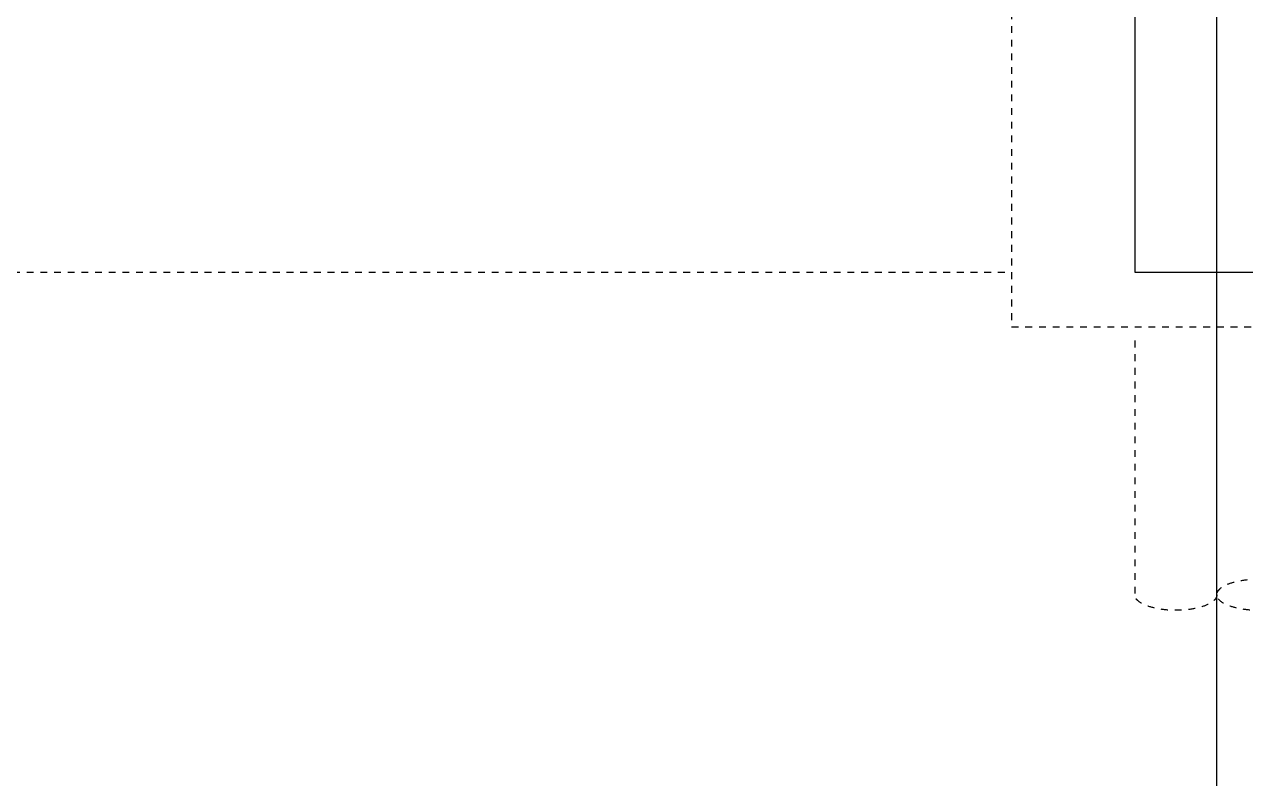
# Model space of a CAD drawing. Header units: millimetres. Extents: x -32710 to 654186, y -254124 to 420220.
# Drawn here: x 260042 to 264505, y 379949 to 382706 of the extents above; entities that cross this region are included whole.
import ezdxf

# ---------------------------------------------------------------- set-up
doc = ezdxf.new("R2010")
doc.units = ezdxf.units.MM
doc.header["$LTSCALE"] = 1000
doc.linetypes.add('TPH12-SEC-@E$0$CENTERK5', pattern=[6.916, 6.667, -0.083, 0.083, -0.083])
doc.linetypes.add('TPH12-SEC-@E$0$DOTK1', pattern=[0.1, 0.05, -0.05])
for name, color, linetype in [('TPH12-SEC-@E$0$H-SIN', 252, 'TPH12-SEC-@E$0$CENTERK5'), ('TPH12-SEC-@E$0$KABE1', 252, 'Continuous'), ('TPH12-SEC-@E$0$SUGATAD', 252, 'TPH12-SEC-@E$0$DOTK1')]:
    doc.layers.add(name, color=color, linetype=linetype)

# ---------------------------------------------------------------- blocks, each defined once
blk = doc.blocks.new('TPH12-SEC-@E')
at = {"layer": 'TPH12-SEC-@E$0$H-SIN'}
blk.add_line((264400, 377500), (264400, 414000), dxfattribs=at)
at = {"layer": 'TPH12-SEC-@E$0$KABE1'}
blk.add_lwpolyline([(264100, 381800), (264700, 381800), (264700, 383000), (264100, 383000)], close=True, dxfattribs=at)
at = {"layer": 'TPH12-SEC-@E$0$SUGATAD', "ltscale": 0.5}
for p, q in [((257850, 381800), (263650, 381800)), ((264100, 381550), (264100, 380621))]:
    blk.add_line(p, q, dxfattribs=at)
blk.add_lwpolyline([(264100, 383000), (263650, 383000), (263650, 381600), (265150, 381600), (265150, 383000), (264700, 383000)], dxfattribs=at)
blk.add_ellipse((264550, 380621), major_axis=(150, 0), ratio=0.379792, dxfattribs=at)
at = {"layer": 'TPH12-SEC-@E$0$SUGATAD', "ltscale": 0.5, "extrusion": (0, 0, -1)}
blk.add_ellipse((264250, 380621), major_axis=(-150, 0), ratio=0.379792, start_param=3.141593, end_param=6.283185, dxfattribs=at)

msp = doc.modelspace()

# ---------------------------------------------------------------- block references
msp.add_blockref('TPH12-SEC-@E', (0, 0))

doc.saveas('drawing.dxf')
